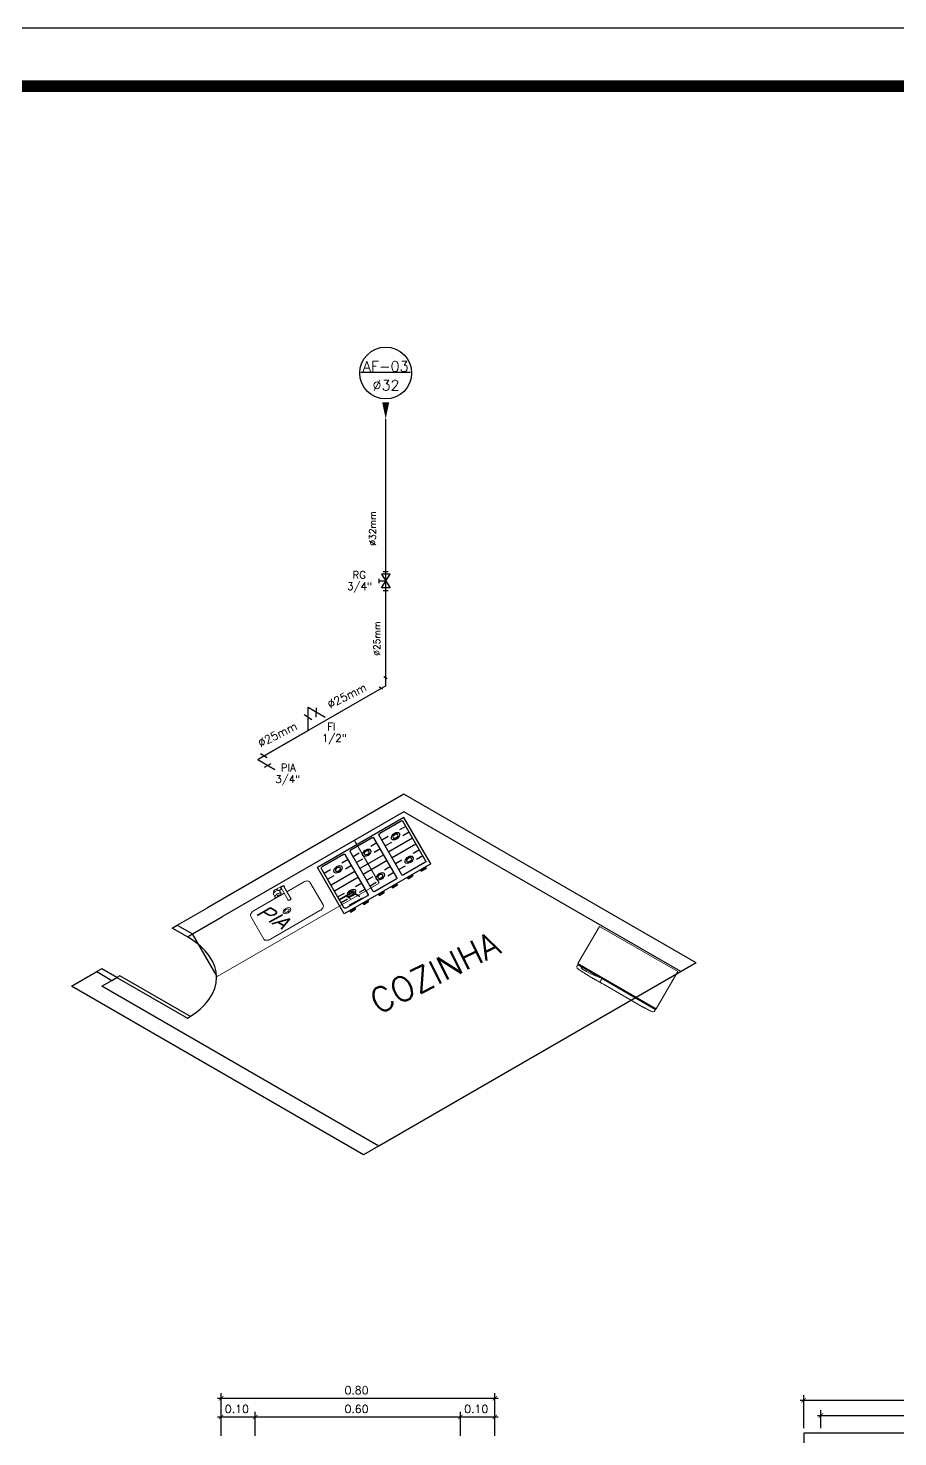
# Model space of a CAD drawing. Header units: millimetres. Extents: x -72 to 578, y 3 to 161.
# Drawn here: x 555.85 to 563.32, y 57.73 to 69.85 of the extents above; entities that cross this region are included whole.
import ezdxf
from ezdxf.enums import TextEntityAlignment as Align

# ---------------------------------------------------------------- set-up
doc = ezdxf.new("R2010")
doc.units = ezdxf.units.MM
doc.layers.get('0').update_dxf_attribs({"color": 3})
for name, color, linetype in [('-HIDRO', 8, 'Continuous'), ('A-LAYOUT', 7, 'Continuous'), ('a-pem-m', 6, 'Continuous'), ('A-PEN-Y', 2, 'Continuous'), ('CONEXAO_AG_FRIA', 2, 'Continuous'), ('COTA', 7, 'Continuous'), ('COZINHA', 6, 'Continuous'), ('CTA', 5, 'Continuous'), ('Diametro', 2, 'Continuous'), ('Prumadas_L', 1, 'Continuous'), ('Prumadas_Q', 3, 'Continuous'), ('Prumadas_T', 2, 'Continuous'), ('TigreCad', 3, 'Continuous')]:
    doc.layers.add(name, color=color, linetype=linetype)
doc.layers.add('E-Lay-9', color=9, linetype='Continuous', lineweight=9)
doc.styles.add('ROMANS', font='romans__.ttf', dxfattribs={"height": 0.1})

# ---------------------------------------------------------------- blocks, each defined once
blk = doc.blocks.new('Fogão03_6')
at = {"layer": 'a-pem-m', "color": 8}
for p, q in [((-0.35, -0.65), (-0.35, 0)), ((-0.35, 0), (0.35, 0)), ((-0.35, 0), (0.35, 0)), ((-0.35, -0.65), (-0.35, 0)), ((-0.33, -0.59), (-0.33, -0.03)), ((-0.33, -0.59), (-0.33, -0.03)), ((-0.32, -0.02), (-0.1467, -0.02)), ((-0.32, -0.02), (-0.1467, -0.02)), ((-0.1367, -0.59), (-0.1367, -0.03)), ((-0.1367, -0.59), (-0.1367, -0.03)), ((-0.0967, -0.59), (-0.0967, -0.03)), ((-0.0967, -0.59), (-0.0967, -0.03)), ((-0.0867, -0.02), (0.0867, -0.02)), ((-0.0867, -0.02), (0.0867, -0.02)), ((0.0967, -0.59), (0.0967, -0.03)), ((0.0967, -0.59), (0.0967, -0.03)), ((0.1367, -0.59), (0.1367, -0.03)), ((0.1367, -0.59), (0.1367, -0.03)), ((0.1467, -0.02), (0.32, -0.02)), ((0.1467, -0.02), (0.32, -0.02)), ((0.33, -0.59), (0.33, -0.03)), ((0.33, -0.59), (0.33, -0.03)), ((0.35, -0.65), (0.35, 0)), ((0.35, -0.65), (0.35, 0)), ((-0.33, -0.1029), (-0.28, -0.1029)), ((-0.33, -0.1029), (-0.28, -0.1029)), ((-0.33, -0.1857), (-0.28, -0.1857)), ((-0.33, -0.1857), (-0.28, -0.1857)), ((-0.1867, -0.1029), (-0.1367, -0.1029)), ((-0.1867, -0.1029), (-0.1367, -0.1029)), ((-0.1867, -0.1857), (-0.1367, -0.1857)), ((-0.1867, -0.1857), (-0.1367, -0.1857)), ((-0.0967, -0.1029), (-0.0467, -0.1029)), ((-0.0967, -0.1029), (-0.0467, -0.1029)), ((-0.0967, -0.1857), (-0.0467, -0.1857)), ((-0.0967, -0.1857), (-0.0467, -0.1857)), ((0.0467, -0.1029), (0.0967, -0.1029)), ((0.0467, -0.1029), (0.0967, -0.1029)), ((0.0467, -0.1857), (0.0967, -0.1857)), ((0.0467, -0.1857), (0.0967, -0.1857)), ((0.1367, -0.1029), (0.1867, -0.1029)), ((0.1367, -0.1029), (0.1867, -0.1029)), ((0.1367, -0.1857), (0.1867, -0.1857)), ((0.1367, -0.1857), (0.1867, -0.1857)), ((0.28, -0.1029), (0.33, -0.1029)), ((0.28, -0.1029), (0.33, -0.1029)), ((0.28, -0.1857), (0.33, -0.1857)), ((0.28, -0.1857), (0.33, -0.1857)), ((-0.33, -0.2686), (-0.1367, -0.2686)), ((-0.33, -0.2686), (-0.1367, -0.2686)), ((-0.0967, -0.2686), (0.0967, -0.2686)), ((-0.0967, -0.2686), (0.0967, -0.2686)), ((0.1367, -0.2686), (0.33, -0.2686)), ((0.1367, -0.2686), (0.33, -0.2686)), ((-0.33, -0.3514), (-0.1367, -0.3514)), ((-0.33, -0.3514), (-0.1367, -0.3514)), ((-0.0967, -0.3514), (0.0967, -0.3514)), ((-0.0967, -0.3514), (0.0967, -0.3514)), ((0.1367, -0.3514), (0.33, -0.3514)), ((0.1367, -0.3514), (0.33, -0.3514)), ((-0.33, -0.4343), (-0.28, -0.4343)), ((-0.33, -0.4343), (-0.28, -0.4343)), ((-0.1867, -0.4343), (-0.1367, -0.4343)), ((-0.1867, -0.4343), (-0.1367, -0.4343)), ((-0.0967, -0.4343), (-0.0467, -0.4343)), ((-0.0967, -0.4343), (-0.0467, -0.4343)), ((0.0467, -0.4343), (0.0967, -0.4343)), ((0.0467, -0.4343), (0.0967, -0.4343)), ((0.1367, -0.4343), (0.1867, -0.4343)), ((0.1367, -0.4343), (0.1867, -0.4343)), ((0.28, -0.4343), (0.33, -0.4343)), ((0.28, -0.4343), (0.33, -0.4343)), ((-0.33, -0.5171), (-0.28, -0.5171)), ((-0.33, -0.5171), (-0.28, -0.5171)), ((-0.1867, -0.5171), (-0.1367, -0.5171)), ((-0.1867, -0.5171), (-0.1367, -0.5171)), ((-0.0967, -0.5171), (-0.0467, -0.5171)), ((-0.0967, -0.5171), (-0.0467, -0.5171)), ((0.0467, -0.5171), (0.0967, -0.5171)), ((0.0467, -0.5171), (0.0967, -0.5171)), ((0.1367, -0.5171), (0.1867, -0.5171)), ((0.1367, -0.5171), (0.1867, -0.5171)), ((0.28, -0.5171), (0.33, -0.5171)), ((0.28, -0.5171), (0.33, -0.5171)), ((-0.35, -0.65), (0.35, -0.65)), ((-0.35, -0.65), (0.35, -0.65)), ((-0.32, -0.6), (-0.1467, -0.6)), ((-0.32, -0.6), (-0.1467, -0.6)), ((-0.3068, -0.65), (-0.3068, -0.67)), ((-0.3068, -0.65), (-0.3068, -0.67)), ((-0.2669, -0.66), (-0.3068, -0.66)), ((-0.2669, -0.66), (-0.3068, -0.66)), ((-0.2669, -0.67), (-0.3068, -0.67)), ((-0.2669, -0.67), (-0.3068, -0.67)), ((-0.2669, -0.65), (-0.2669, -0.67)), ((-0.2669, -0.65), (-0.2669, -0.67)), ((-0.1998, -0.65), (-0.1998, -0.67)), ((-0.1998, -0.65), (-0.1998, -0.67)), ((-0.1599, -0.66), (-0.1998, -0.66)), ((-0.1599, -0.66), (-0.1998, -0.66)), ((-0.1599, -0.67), (-0.1998, -0.67)), ((-0.1599, -0.67), (-0.1998, -0.67)), ((-0.1599, -0.65), (-0.1599, -0.67)), ((-0.1599, -0.65), (-0.1599, -0.67)), ((-0.0867, -0.6), (0.0867, -0.6)), ((-0.0867, -0.6), (0.0867, -0.6)), ((-0.0734, -0.65), (-0.0734, -0.67)), ((-0.0734, -0.65), (-0.0734, -0.67)), ((-0.0335, -0.66), (-0.0734, -0.66)), ((-0.0335, -0.66), (-0.0734, -0.66)), ((-0.0335, -0.67), (-0.0734, -0.67)), ((-0.0335, -0.67), (-0.0734, -0.67)), ((-0.0335, -0.65), (-0.0335, -0.67)), ((-0.0335, -0.65), (-0.0335, -0.67)), ((0.0335, -0.65), (0.0335, -0.67)), ((0.0335, -0.65), (0.0335, -0.67)), ((0.0734, -0.66), (0.0335, -0.66)), ((0.0734, -0.66), (0.0335, -0.66)), ((0.0734, -0.67), (0.0335, -0.67)), ((0.0734, -0.67), (0.0335, -0.67)), ((0.0734, -0.65), (0.0734, -0.67)), ((0.0734, -0.65), (0.0734, -0.67)), ((0.1467, -0.6), (0.32, -0.6)), ((0.1467, -0.6), (0.32, -0.6)), ((0.1599, -0.65), (0.1599, -0.67)), ((0.1599, -0.65), (0.1599, -0.67)), ((0.1998, -0.66), (0.1599, -0.66)), ((0.1998, -0.66), (0.1599, -0.66)), ((0.1998, -0.67), (0.1599, -0.67)), ((0.1998, -0.67), (0.1599, -0.67)), ((0.1998, -0.65), (0.1998, -0.67)), ((0.1998, -0.65), (0.1998, -0.67)), ((0.2669, -0.65), (0.2669, -0.67)), ((0.2669, -0.65), (0.2669, -0.67)), ((0.3067, -0.66), (0.2669, -0.66)), ((0.3067, -0.66), (0.2669, -0.66)), ((0.3067, -0.67), (0.2669, -0.67)), ((0.3067, -0.67), (0.2669, -0.67)), ((0.3067, -0.65), (0.3067, -0.67)), ((0.3067, -0.65), (0.3067, -0.67))]:
    blk.add_line(p, q, dxfattribs=at)
for centre, radius in [((-0.2333, -0.1443), 0.0341), ((-0.2333, -0.1443), 0.0341), ((-0.2333, -0.1443), 0.02), ((-0.2333, -0.1443), 0.02), ((0, -0.1443), 0.0341), ((0, -0.1443), 0.0341), ((0, -0.1443), 0.02), ((0, -0.1443), 0.02), ((0.2333, -0.1443), 0.0341), ((0.2333, -0.1443), 0.0341), ((0.2333, -0.1443), 0.02), ((0.2333, -0.1443), 0.02), ((-0.2333, -0.4757), 0.0341), ((-0.2333, -0.4757), 0.0341), ((-0.2333, -0.4757), 0.02), ((-0.2333, -0.4757), 0.02), ((0, -0.4757), 0.0341), ((0, -0.4757), 0.0341), ((0, -0.4757), 0.02), ((0, -0.4757), 0.02), ((0.2333, -0.4757), 0.0341), ((0.2333, -0.4757), 0.0341), ((0.2333, -0.4757), 0.02), ((0.2333, -0.4757), 0.02)]:
    blk.add_circle(centre, radius, dxfattribs=at)
for centre, start, end in [((-0.32, -0.03), 89.99946, 179.99964), ((-0.32, -0.03), 89.99946, 179.99964), ((-0.1467, -0.03), 359.99964, 89.99946), ((-0.1467, -0.03), 359.99964, 89.99946), ((-0.0867, -0.03), 89.99946, 179.99964), ((-0.0867, -0.03), 89.99946, 179.99964), ((0.0867, -0.03), 359.99964, 89.99946), ((0.0867, -0.03), 359.99964, 89.99946), ((0.1467, -0.03), 89.99946, 179.99964), ((0.1467, -0.03), 89.99946, 179.99964), ((0.32, -0.03), 359.99964, 89.99946), ((0.32, -0.03), 359.99964, 89.99946), ((-0.32, -0.59), 179.99964, 269.99946), ((-0.32, -0.59), 179.99964, 269.99946), ((-0.1467, -0.59), 269.99946, 359.99964), ((-0.1467, -0.59), 269.99946, 359.99964), ((-0.0867, -0.59), 179.99964, 269.99946), ((-0.0867, -0.59), 179.99964, 269.99946), ((0.0867, -0.59), 269.99946, 359.99964), ((0.0867, -0.59), 269.99946, 359.99964), ((0.1467, -0.59), 179.99964, 269.99946), ((0.1467, -0.59), 179.99964, 269.99946), ((0.32, -0.59), 269.99946, 359.99964), ((0.32, -0.59), 269.99946, 359.99964)]:
    blk.add_arc(centre, 0.01, start, end, dxfattribs=at)
blk = doc.blocks.new('A$C41E35AE6')
at = {"layer": 'COZINHA', "linetype": 'Continuous', "rotation": 180}
blk.add_blockref('Fogão03_6', (-0.35, 0), dxfattribs=at)
blk = doc.blocks.new('A$C2281729D')
at = {"color": 8}
blk.add_line((0, 0.6), (0, 0), dxfattribs=at)
at = {"layer": 'E-Lay-9', "color": 8}
for p, q in [((0, 0.6), (1.3133, 0.6)), ((1.3133, 0), (1.3133, 0.6)), ((0.7011, 0.0709), (0.6802, 0.0709))]:
    blk.add_line(p, q, dxfattribs=at)
for points in [[(0.7211, 0.13), (0.8561, 0.13, 0.414214), (0.8961, 0.17), (0.8961, 0.49, 0.414214), (0.8561, 0.53), (0.4561, 0.53, 0.414214), (0.4161, 0.49), (0.4161, 0.17, 0.414214), (0.4561, 0.13), (0.6486, 0.13)], [(0.6311, 0.1131), (0.6311, 0.0755, 0.133256), (0.6328, 0.0691, 0.106756), (0.6384, 0.063, 0.082828), (0.6462, 0.0593, 0.071352), (0.6561, 0.0578, 0.071352), (0.666, 0.0593, 0.082828), (0.6737, 0.063, 0.106756), (0.6793, 0.0691, 0.133256), (0.6811, 0.0755), (0.6811, 0.1131)], [(0.6661, 0.13), (0.7011, 0.13, 0.414214)], [(0.6386, 0.0629), (0.6386, 0.0559, 0.546464), (0.6634, 0.04, -0.10784), (0.6675, 0.0409), (0.7111, 0.0409)], [(0.6634, 0.04, 0.293273), (0.6736, 0.0559), (0.6736, 0.0629)]]:
    blk.add_lwpolyline(points, format="xyb", dxfattribs=at)
for points in [[(0.7211, 0.0559), (0.7211, 0.2259, 1), (0.7011, 0.2259), (0.7011, 0.0559, 1)], [(0.6811, 0.1131, 0.133256), (0.6793, 0.1195, 0.106756), (0.6737, 0.1256, 0.082828), (0.666, 0.1294, 0.071352), (0.6561, 0.1308, 0.071352), (0.6462, 0.1294, 0.082828), (0.6384, 0.1256, 0.106756), (0.6328, 0.1195, 0.133256), (0.6311, 0.1131, 0.133256), (0.6328, 0.1067, 0.106756), (0.6384, 0.1006, 0.082828), (0.6462, 0.0969, 0.071352), (0.6561, 0.0954, 0.071352), (0.666, 0.0969, 0.082828), (0.6737, 0.1006, 0.106756), (0.6793, 0.1067, 0.133256)], [(0.6486, 0.1206, 0.133256), (0.6491, 0.1187, 0.106756), (0.6508, 0.1169, 0.082828), (0.6531, 0.1157, 0.071352), (0.6561, 0.1153, 0.071352), (0.659, 0.1157, 0.082828), (0.6614, 0.1169, 0.106756), (0.663, 0.1187, 0.133256), (0.6636, 0.1206, 0.133256), (0.663, 0.1225, 0.106756), (0.6614, 0.1244, 0.082828), (0.659, 0.1255, 0.071352), (0.6561, 0.1259, 0.071352), (0.6531, 0.1255, 0.082828), (0.6508, 0.1244, 0.106756), (0.6491, 0.1225, 0.133256)]]:
    blk.add_lwpolyline(points, format="xyb", close=True, dxfattribs=at)
for radius in [0.03, 0.0175]:
    blk.add_circle((0.6561, 0.33), radius, dxfattribs=at)
for centre, radius, start, end in [((0.7111, 0.2259), 0.0125, 323.1301, 216.8699), ((0.6561, 0.0559), 0.035, 25.37693, 44.41531), ((0.7111, 0.0559), 0.015, 131.81031, 48.18969)]:
    blk.add_arc(centre, radius, start, end, dxfattribs=at)
blk = doc.blocks.new('GELAD-VS')
at = {"color": 8}
blk.add_line((-0.0958, -0.3127), (-0.0958, -0.3151), dxfattribs=at)
for points in [[(-0.2946, 0.2704), (0.3404, 0.2704)], [(-0.2946, 0.2704), (-0.2946, -0.2524)], [(0.3404, 0.2704), (0.3404, -0.2524)], [(-0.2946, -0.2524), (0.3404, -0.2524)], [(-0.2919, -0.2667), (-0.2919, -0.2864), (-0.2915, -0.2903), (-0.2907, -0.2942), (-0.2888, -0.2977), (-0.2861, -0.3011), (-0.2834, -0.3042), (-0.2799, -0.3062), (-0.276, -0.3077), (-0.2722, -0.3089), (-0.2687, -0.3093), (-0.2652, -0.3096), (-0.2613, -0.31), (-0.2578, -0.3104), (-0.254, -0.3108), (-0.2505, -0.3112), (-0.247, -0.3116), (-0.2432, -0.312), (-0.2397, -0.3124), (-0.2358, -0.3127), (-0.2323, -0.3131), (-0.2285, -0.3131), (-0.225, -0.3135), (-0.2211, -0.3139), (-0.2176, -0.3143), (-0.2138, -0.3147), (-0.2103, -0.3147), (-0.2064, -0.3151), (-0.2029, -0.3151), (-0.1991, -0.3154), (-0.1956, -0.3154), (-0.1917, -0.3158), (-0.1882, -0.3158), (-0.1844, -0.3158), (-0.1809, -0.3162), (-0.177, -0.3162), (-0.1735, -0.3162), (-0.1697, -0.3166), (-0.1662, -0.3166), (-0.1623, -0.3166), (-0.1588, -0.3166), (-0.155, -0.3166), (-0.1515, -0.3166), (-0.1476, -0.3166), (-0.1442, -0.3166), (-0.1403, -0.3166), (-0.1368, -0.3166), (-0.1329, -0.3166), (-0.1295, -0.3162), (-0.1256, -0.3162), (-0.1221, -0.3162), (-0.1182, -0.3158), (-0.1148, -0.3158), (-0.1109, -0.3158), (-0.1074, -0.3154), (-0.1039, -0.3154), (-0.1001, -0.3151), (-0.0958, -0.3151)], [(-0.2899, -0.2648), (-0.2899, -0.2648), (-0.2899, -0.2648), (-0.2899, -0.2648), (-0.2899, -0.2648), (-0.2899, -0.2648), (-0.2899, -0.2648), (-0.2907, -0.2648), (-0.2911, -0.2652), (-0.2915, -0.2659), (-0.2915, -0.2663), (-0.2915, -0.2663), (-0.2915, -0.2663), (-0.2915, -0.2663), (-0.2915, -0.2663), (-0.2915, -0.2667)], [(-0.1237, -0.2648), (-0.2899, -0.2648)], [(-0.2861, -0.2524), (-0.2861, -0.2648)], [(-0.2636, -0.2648), (-0.2636, -0.2648), (-0.2636, -0.2648), (-0.2636, -0.2648), (-0.2636, -0.2648), (-0.2636, -0.2648), (-0.2636, -0.2648), (-0.2636, -0.2648), (-0.2636, -0.2648)], [(-0.2617, -0.2667), (-0.2617, -0.2663), (-0.2621, -0.2663), (-0.2621, -0.2659), (-0.2621, -0.2659), (-0.2625, -0.2656), (-0.2625, -0.2656), (-0.2625, -0.2652), (-0.2629, -0.2652), (-0.2633, -0.2648), (-0.2633, -0.2648), (-0.2636, -0.2648), (-0.2636, -0.2648)], [(-0.2617, -0.2667), (-0.2617, -0.2687)], [(-0.249, -0.2826), (-0.2513, -0.2822), (-0.254, -0.2814), (-0.2563, -0.2799), (-0.2582, -0.2779), (-0.2598, -0.276), (-0.2609, -0.2737), (-0.2617, -0.271), (-0.2617, -0.2687)], [(-0.1124, -0.2648), (-0.1457, -0.2748), (-0.1797, -0.281), (-0.2145, -0.2837), (-0.249, -0.2826)], [(-0.1237, -0.2648), (-0.1221, -0.2648), (-0.1209, -0.2648), (-0.1194, -0.2648), (-0.119, -0.2648), (-0.1182, -0.2648)], [(-0.1209, -0.2648), (-0.1221, -0.2648)], [(-0.1182, -0.2648), (-0.1182, -0.2648)], [(-0.1124, -0.2648), (-0.1128, -0.2648), (-0.1128, -0.2648), (-0.1132, -0.2648), (-0.1136, -0.2648), (-0.114, -0.2648), (-0.1144, -0.2648), (-0.1148, -0.2648), (-0.1155, -0.2648), (-0.1163, -0.2648), (-0.1171, -0.2648), (-0.1182, -0.2648), (-0.1182, -0.2648)], [(-0.1182, -0.2648), (-0.1182, -0.2648)], [(-0.1124, -0.2648), (-0.0958, -0.2648)], [(-0.0966, -0.2648), (-0.1124, -0.2648), (-0.1124, -0.2648), (-0.1124, -0.2648), (-0.1124, -0.2648), (-0.1124, -0.2648)], [(-0.0966, -0.2648), (-0.0966, -0.2648), (-0.0966, -0.2648), (-0.0966, -0.2648), (-0.0966, -0.2648), (-0.0966, -0.2648), (-0.0966, -0.2648), (-0.0966, -0.2648), (-0.0966, -0.2648), (-0.0966, -0.2648), (-0.0966, -0.2648), (-0.0966, -0.2648), (-0.0966, -0.2648)], [(-0.0958, -0.2648), (0.3404, -0.2648)], [(-0.0958, -0.2648), (-0.0958, -0.2648), (-0.0958, -0.2648), (-0.0958, -0.2648), (-0.0958, -0.2659)], [(-0.0958, -0.2648), (-0.0958, -0.2659)], [(-0.0958, -0.2648), (-0.0958, -0.3093)], [(-0.0958, -0.2648), (-0.0958, -0.3139), (-0.0958, -0.3093)], [(-0.0958, -0.2659), (-0.0958, -0.3081)], [(-0.0958, -0.2675), (-0.0958, -0.2667)], [(-0.0656, -0.2648), (-0.0656, -0.2648), (-0.0656, -0.2648), (-0.0656, -0.2648), (-0.0656, -0.2648), (-0.0656, -0.2648), (-0.0656, -0.2648), (-0.0656, -0.2648), (-0.0656, -0.2648), (-0.0656, -0.2648), (-0.0656, -0.2648), (-0.0656, -0.2648), (-0.0656, -0.2648), (-0.0656, -0.2648), (-0.0656, -0.2648), (-0.0656, -0.2648), (-0.0656, -0.2648), (-0.0656, -0.2648), (-0.0656, -0.2648), (-0.0656, -0.2648), (-0.0656, -0.2648)], [(0.1583, -0.2648), (0.1416, -0.2648)], [(0.1424, -0.2648), (0.1583, -0.2648), (0.1583, -0.2648), (0.1583, -0.2648), (0.1583, -0.2648), (0.1583, -0.2648)], [(0.1583, -0.2648), (0.1583, -0.2648), (0.1587, -0.2648), (0.1587, -0.2648), (0.1594, -0.2648), (0.1598, -0.2648), (0.1602, -0.2648), (0.1606, -0.2648), (0.1614, -0.2648), (0.1621, -0.2648), (0.1629, -0.2648), (0.1637, -0.2648), (0.1641, -0.2648)], [(0.1641, -0.2648), (0.1641, -0.2648)], [(0.1641, -0.2648), (0.1641, -0.2648)], [(0.1691, -0.2648), (0.1679, -0.2648), (0.1668, -0.2648), (0.1652, -0.2648), (0.1648, -0.2648), (0.1641, -0.2648)], [(0.1668, -0.2648), (0.1679, -0.2648)], [(0.1691, -0.2648), (0.3358, -0.2648)], [(0.3095, -0.2648), (0.3095, -0.2648), (0.3095, -0.2648), (0.3095, -0.2648), (0.3095, -0.2648), (0.3095, -0.2648), (0.3095, -0.2648)], [(0.3377, -0.2864), (0.3373, -0.2903), (0.3362, -0.2942), (0.3346, -0.2977), (0.3319, -0.3011), (0.3288, -0.3042), (0.3253, -0.3062), (0.3219, -0.3077), (0.318, -0.3089)], [(0.3319, -0.2524), (0.3319, -0.2648)], [(0.3377, -0.2663), (0.3377, -0.2663), (0.3377, -0.2663), (0.3377, -0.2663), (0.3377, -0.2663), (0.3377, -0.2663), (0.3377, -0.2663), (0.3377, -0.2659), (0.3373, -0.2652), (0.3365, -0.2648), (0.3362, -0.2648), (0.3362, -0.2648), (0.3362, -0.2648), (0.3362, -0.2648), (0.3362, -0.2648), (0.3362, -0.2648)], [(0.3377, -0.2667), (0.3377, -0.2864)], [(-0.0958, -0.3081), (-0.0958, -0.3081), (-0.0958, -0.3085)], [(-0.0958, -0.3112), (-0.0958, -0.3108), (-0.0958, -0.3108), (-0.0958, -0.3108), (-0.0958, -0.3108), (-0.0958, -0.3104), (-0.0958, -0.3104), (-0.0958, -0.31), (-0.0958, -0.31), (-0.0958, -0.31), (-0.0958, -0.3096), (-0.0958, -0.3093), (-0.0958, -0.3089), (-0.0958, -0.3089), (-0.0958, -0.3085), (-0.0958, -0.3081)], [(-0.0958, -0.3093), (-0.0958, -0.3096)], [(-0.0958, -0.31), (-0.0958, -0.3108)], [(-0.0958, -0.3108), (-0.0958, -0.3112)], [(-0.0958, -0.3112), (-0.0958, -0.3139)], [(-0.0958, -0.312), (-0.0958, -0.3124)], [(-0.0958, -0.3127), (-0.0958, -0.3131)], [(-0.0796, -0.3143), (-0.0838, -0.3143), (-0.0958, -0.3139), (-0.0958, -0.3139)], [(-0.066, -0.3143), (-0.0711, -0.3143), (-0.0796, -0.3143)], [(-0.066, -0.3143), (0.245, -0.3154)], [(0.2194, -0.3162), (0.2194, -0.3162)], [(0.2267, -0.3162), (0.2267, -0.3162)], [(0.318, -0.3089), (0.3145, -0.3093), (0.311, -0.3096), (0.3072, -0.31), (0.3037, -0.3104), (0.2998, -0.3108), (0.2963, -0.3112), (0.2925, -0.3116), (0.289, -0.312), (0.2855, -0.3124), (0.2816, -0.3127), (0.2782, -0.3131), (0.2743, -0.3131), (0.2704, -0.3135), (0.2669, -0.3139), (0.2631, -0.3143), (0.2596, -0.3147), (0.2561, -0.3147), (0.2522, -0.3151), (0.2488, -0.3151), (0.245, -0.3154)]]:
    blk.add_lwpolyline(points, dxfattribs=at)
blk = doc.blocks.new('A$C2C1E45B8')
at = {"layer": 'E-Lay-9', "xscale": -1, "rotation": 180}
blk.add_blockref('GELAD-VS', (-0.3404, 0.2704), dxfattribs=at)
blk = doc.blocks.new('cozinha3')
at = {"layer": '-HIDRO'}
for p, q in [((2.3335, 2.3335), (0.9546, 0.9546)), ((4.3841, 0.2828), (2.3335, 2.3335)), ((2.3335, 2.1213), (1.0607, 0.8485)), ((4.278, 0.1768), (2.3335, 2.1213)), ((0.7425, 0.7425), (0.9546, 0.9546)), ((0.8485, 0.6364), (1.0607, 0.8485)), ((0.7071, 0.7071), (0.7425, 0.7425)), ((0.8132, 0.601), (0.7071, 0.7071)), ((0.7425, 0.7425), (0.8485, 0.6364)), ((0.8132, 0.601), (0.8485, 0.6364)), ((0.2121, 0.2121), (0.1768, 0.1768)), ((0.3182, 0.1061), (0.2121, 0.2121)), ((4.3841, 0.2828), (2.1567, -1.9445)), ((0, 0), (0.1768, 0.1768)), ((0.1768, 0.1768), (0.2828, 0.0707)), ((0.2828, 0.0707), (0.3182, 0.1061)), ((2.0506, -2.0506), (0, 0)), ((0.2121, 0), (0.2828, 0.0707)), ((2.1567, -1.9445), (0.2121, 0)), ((3.2173, -0.8839), (2.0506, -2.0506))]:
    blk.add_line(p, q, dxfattribs=at)
blk.add_lwpolyline([(0.3182, 0.1061), (0.8132, -0.3889), (0.8344, -0.3677), (0.3394, 0.1273)], close=True, dxfattribs=at)
blk.add_arc((0.3182, 0.1061), 0.7, 315, 45, dxfattribs=at)
at = {"layer": '-HIDRO', "xscale": -1}
for name, p, rotation in [('A$C41E35AE6', (2.3335, 2.0506), 225), ('A$C2281729D', (0.8485, 0.6364), 225), ('A$C2C1E45B8', (4.2559, 0.1774), 134.9999999999999)]:
    blk.add_blockref(name, p, dxfattribs=dict(at, rotation=rotation))
at = {"layer": 'Prumadas_T', "style": 'ROMANS'}
for s, p in [('FI', (1.8626, 1.0673)), ('PIA', (1.2878, 0.8765))]:
    blk.add_text(s, height=0.13104, rotation=315, dxfattribs=at).set_placement(p)
blk = doc.blocks.new('*U450', base_point=(2541.5, 289.3))
at = {"linetype": 'Continuous'}
blk.add_line((2532.6, 286.6), (2532.6, 292.1), dxfattribs=at)
for p, q in [((2541.5, 289.3), (2532.6, 289.3)), ((2535.8, 298.7), (2547.3, 280)), ((2535.8, 280), (2547.3, 298.7)), ((2547.3, 298.7), (2535.8, 298.7)), ((2538.2, 302), (2544.9, 302)), ((2547.3, 280), (2535.8, 280)), ((2538.2, 276.7), (2544.9, 276.7))]:
    blk.add_line(p, q)
blk = doc.blocks.new('*U451', base_point=(2541.5, 283.9))
for p, q in [((2535.4, 277.1), (2535.4, 283.8)), ((2538.6, 275.6), (2544.4, 278.9))]:
    blk.add_line(p, q)
blk = doc.blocks.new('COZINHA')
at = {"layer": 'A-PEN-Y'}
for p, q in [((605.467, 46.284), (605.438, 46.301)), ((605.506, 46.374), (605.477, 46.391)), ((604.476, 45.694), (604.418, 45.727)), ((604.451, 45.613), (604.509, 45.646))]:
    blk.add_line(p, q, dxfattribs=at)
at = {"layer": 'CTA'}
for p, q in [((605.494, 47.214), (605.494, 48.609)), ((605.494, 46.314), (605.494, 47.214)), ((605.494, 46.314), (604.394, 45.679)), ((604.827, 45.929), (604.827, 46.129)), ((604.827, 46.129), (604.974, 46.044)), ((604.394, 45.679), (604.827, 45.929)), ((604.394, 45.679), (604.541, 45.594))]:
    blk.add_line(p, q, dxfattribs=at)
at = {"layer": 'Prumadas_L'}
blk.add_line((605.281, 49.009), (605.706, 49.009), dxfattribs=at)
blk.add_solid([(605.494, 48.609), (605.464, 48.75), (605.524, 48.75)], dxfattribs=at)
at = {"layer": 'Prumadas_Q'}
blk.add_circle((605.494, 49.003), 0.223, dxfattribs=at)
at = {"layer": 'CONEXAO_AG_FRIA', "xscale": 0.006400000000212458, "yscale": 0.006400000000212458, "zscale": 0.6400000000000001}
blk.add_blockref('*U450', (605.494, 47.214), dxfattribs=at)
at = {"layer": 'CONEXAO_AG_FRIA', "xscale": 0.01200000000062573, "yscale": 0.01200000000062573, "zscale": 1.2, "rotation": 57.87998640841341}
blk.add_blockref('*U451', (604.83, 46.127), dxfattribs=at)
at = {"layer": 'CTA', "xscale": 1.22478281, "yscale": 0.70710614, "zscale": 1.22478281}
blk.add_blockref('cozinha3', (602.793, 43.73), dxfattribs=at)
at = {"layer": '-HIDRO', "style": 'ROMANS'}
blk.add_text('COZINHA', height=0.21, rotation=26.5392, dxfattribs=at).set_placement((605.428, 43.485))
at = {"layer": 'CONEXAO_AG_FRIA', "style": 'ROMANS'}
for s, p in [('RG', (605.209, 47.235)), ('3/4"', (605.163, 47.137)), ('FI', (604.992, 45.93)), ('1/2"', (604.946, 45.832)), ('3/4"', (604.545, 45.479)), ('PIA', (604.592, 45.577))]:
    blk.add_text(s, height=0.064, dxfattribs=at).set_placement(p)
for p in [(605.015, 46.116), (604.418, 45.783)]:
    blk.add_text('%%C25mm', height=0.07, rotation=26.5392, dxfattribs=at).set_placement(p)
at = {"layer": 'Diametro', "style": 'ROMANS'}
for s, p in [('%%C32mm', (605.41, 47.666)), ('%%C25mm', (605.447, 46.719))]:
    blk.add_text(s, height=0.0576, rotation=90, dxfattribs=at).set_placement(p, align=Align.CENTER)
at = {"layer": 'Prumadas_T', "style": 'ROMANS'}
for s, p in [('AF-03', (605.494, 49.015)), ('%%C32', (605.497, 48.853))]:
    blk.add_text(s, height=0.09, dxfattribs=at).set_placement(p, align=Align.CENTER)

msp = doc.modelspace()

# ---------------------------------------------------------------- linework, layer by layer
at = {"layer": 'A-LAYOUT', "linetype": 'ByBlock'}
for p, q in [((557.475, 58.066), (559.887, 58.066)), ((557.504, 57.741), (557.504, 58.11)), ((559.857, 57.741), (559.857, 58.11)), ((562.485, 58.048), (564.897, 58.048)), ((562.515, 57.808), (562.515, 58.092)), ((557.475, 57.905), (557.828, 57.905)), ((557.504, 57.741), (557.504, 57.949)), ((557.769, 57.905), (559.593, 57.905)), ((557.799, 57.741), (557.799, 57.949)), ((557.799, 57.741), (557.799, 57.949)), ((559.534, 57.905), (559.887, 57.905)), ((559.563, 57.741), (559.563, 57.949)), ((559.563, 57.741), (559.563, 57.949)), ((559.857, 57.741), (559.857, 57.949)), ((562.632, 57.918), (564.75, 57.918)), ((562.662, 57.808), (562.662, 57.962))]:
    msp.add_line(p, q, dxfattribs=at)
at = {"layer": 'A-LAYOUT'}
for p, q in [((562.515, 57.764), (562.515, 55.411)), ((564.867, 57.764), (562.515, 57.764))]:
    msp.add_line(p, q, dxfattribs=at)
at = {"layer": 'A-LAYOUT', "linetype": 'ByBlock', "const_width": 0.00573}
for points in [[(557.524, 58.085), (557.485, 58.047)], [(559.838, 58.047), (559.876, 58.085)], [(562.534, 58.067), (562.495, 58.028)], [(557.524, 57.924), (557.485, 57.886)], [(557.818, 57.924), (557.779, 57.886)], [(557.779, 57.886), (557.818, 57.924)], [(559.582, 57.924), (559.544, 57.886)], [(559.544, 57.886), (559.582, 57.924)], [(559.838, 57.886), (559.876, 57.924)], [(562.681, 57.937), (562.642, 57.899)]]:
    msp.add_lwpolyline(points, dxfattribs=at)
at = {"layer": 'COTA'}
msp.add_lwpolyline([(537.31, 40.148), (578.11, 40.148), (578.11, 69.848), (537.31, 69.848)], close=True, dxfattribs=at)
at = {"layer": 'COTA', "const_width": 0.1}
msp.add_lwpolyline([(537.81, 40.648), (577.61, 40.648), (577.61, 69.348), (537.81, 69.348)], close=True, dxfattribs=at)

# ---------------------------------------------------------------- block references
at = {"layer": 'TigreCad'}
msp.add_blockref('COZINHA', (-46.574, 17.879), dxfattribs=at)

# ---------------------------------------------------------------- texts
at = {"layer": 'A-LAYOUT', "style": 'ROMANS'}
for s, p in [('0.80', (558.566, 58.1)), ('0.10', (557.537, 57.939)), ('0.60', (558.566, 57.939)), ('0.10', (559.595, 57.939))]:
    msp.add_text(s, height=0.0688, dxfattribs=at).set_placement(p)

doc.saveas('drawing.dxf')
